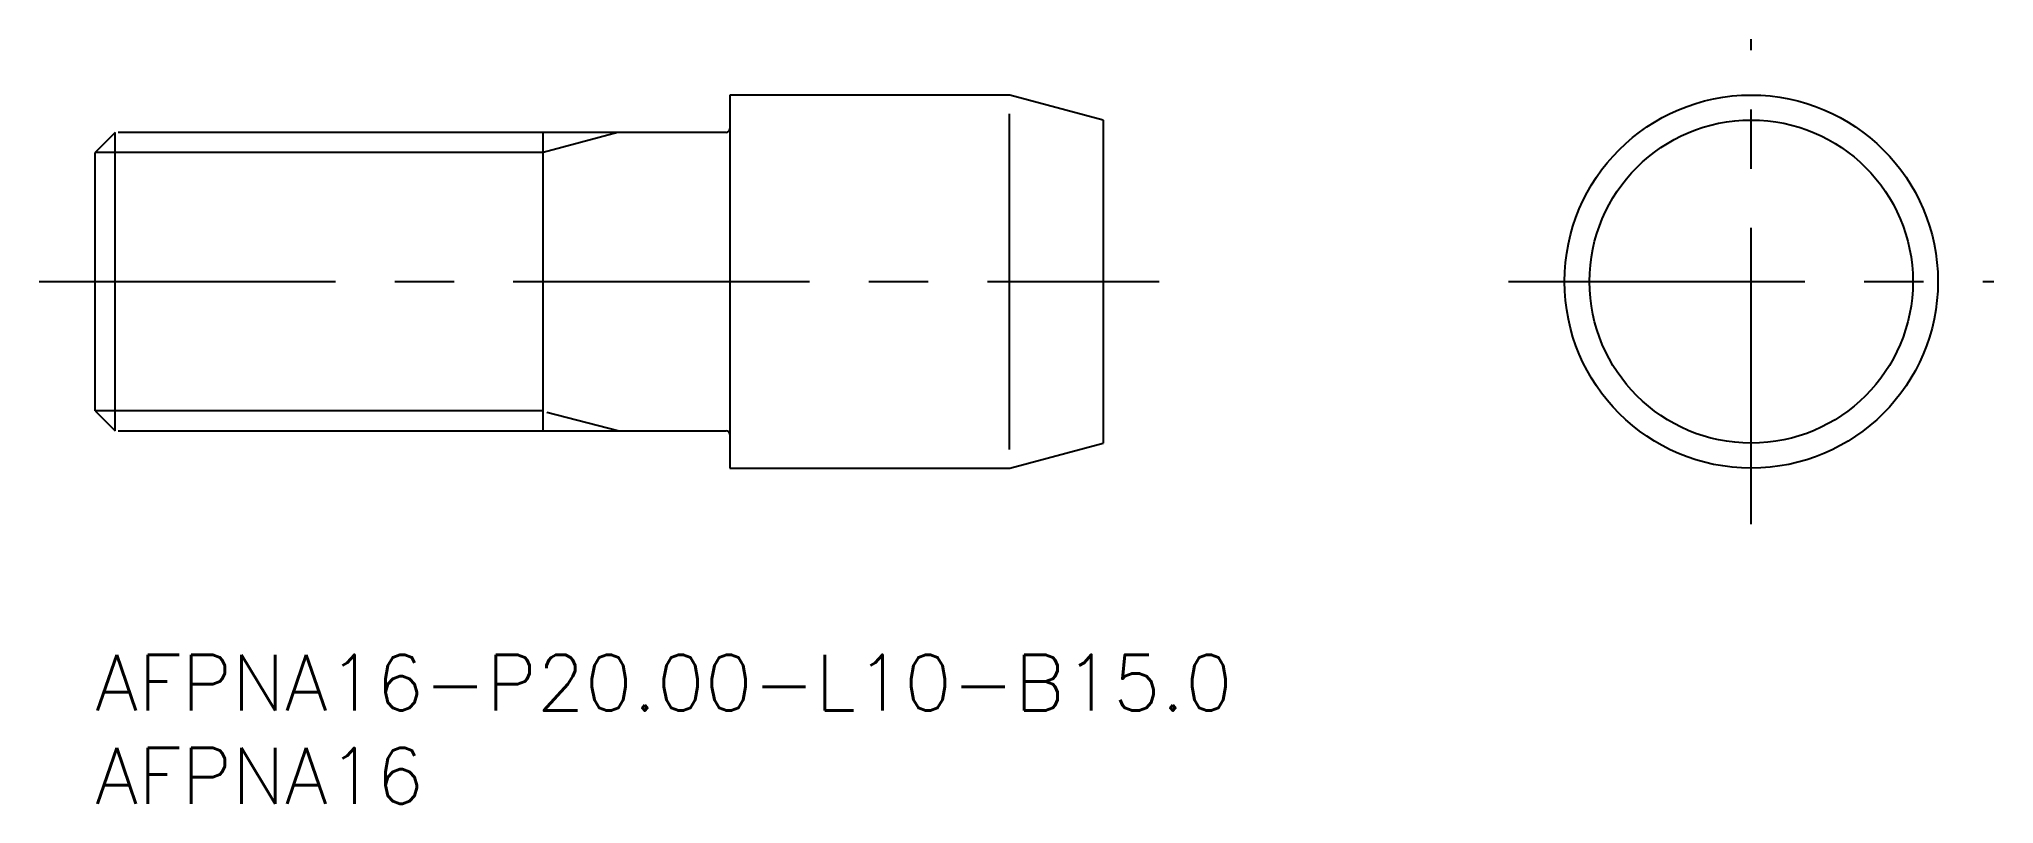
# Model space of a CAD drawing. Extents: x -3 to 102, y -8 to 33.
import ezdxf

# ---------------------------------------------------------------- set-up
doc = ezdxf.new("R2010")
doc.units = 0
doc.header["$LTSCALE"] = 0.5
doc.linetypes.add('CENTER', pattern=[50.8, 31.75, -6.35, 6.35, -6.35])
for name, color, linetype in [('MSM_CENTER', 1, 'CENTER'), ('MSM_CONTINUOUS', 7, 'CONTINUOUS'), ('MSM_NARROW', 5, 'CONTINUOUS'), ('MSM_PART_NUMBER', 7, 'CONTINUOUS')]:
    doc.layers.add(name, color=color, linetype=linetype)
doc.styles.get("Standard").update_dxf_attribs({"font": 'txt.shx', "height": 1, "bigfont": 'bigfont.shx'})

# ---------------------------------------------------------------- blocks, each defined once
blk = doc.blocks.new('*U11')
at = {"layer": 'MSM_PART_NUMBER'}
blk.add_text('AFPNA16-P20.00-L10-B15.0', height=3, dxfattribs=at).set_placement((0, -3))
blk = doc.blocks.new('*U12')
at = {"layer": 'MSM_PART_NUMBER'}
blk.add_text('AFPNA16', height=3, dxfattribs=at).set_placement((0, -8))

msp = doc.modelspace()

# ---------------------------------------------------------------- linework, layer by layer
at = {"layer": 'MSM_CENTER'}
for p, q in [((88.71, 7), (88.71, 33)), ((-3, 20), (57, 20)), ((75.71, 20), (101.71, 20))]:
    msp.add_line(p, q, dxfattribs=at)
at = {"layer": 'MSM_CONTINUOUS'}
for p, q in [((34, 30), (34, 10)), ((49, 30), (34, 30)), ((54, 28.66), (49, 30)), ((54, 28.66), (54, 11.34)), ((1.08, 28), (0, 26.92)), ((1.08, 12), (1.08, 28)), ((33.8, 28), (1.23, 28)), ((24, 12), (24, 28)), ((0, 13.08), (0, 26.92)), ((0, 13.08), (1.08, 12)), ((1.23, 12), (33.8, 12)), ((49, 10), (54, 11.34)), ((34, 10), (49, 10))]:
    msp.add_line(p, q, dxfattribs=at)
for radius in [10, 8.66]:
    msp.add_circle((88.71, 20), radius, dxfattribs=at)
for centre, start, end in [((33.8, 28.2), 270, 0), ((33.8, 11.8), 0, 90)]:
    msp.add_arc(centre, 0.2, start, end, dxfattribs=at)
at = {"layer": 'MSM_NARROW'}
for p, q in [((48.97, 29), (48.97, 11)), ((28, 28), (24, 26.92)), ((24, 26.92), (0, 26.92)), ((24, 13.08), (0, 13.08)), ((28, 12), (24.19, 12.98))]:
    msp.add_line(p, q, dxfattribs=at)

# ---------------------------------------------------------------- block references
at = {"layer": 'MSM_CONTINUOUS'}
for name in ['*U11', '*U12']:
    msp.add_blockref(name, (0, 0), dxfattribs=at)

doc.saveas('drawing.dxf')
